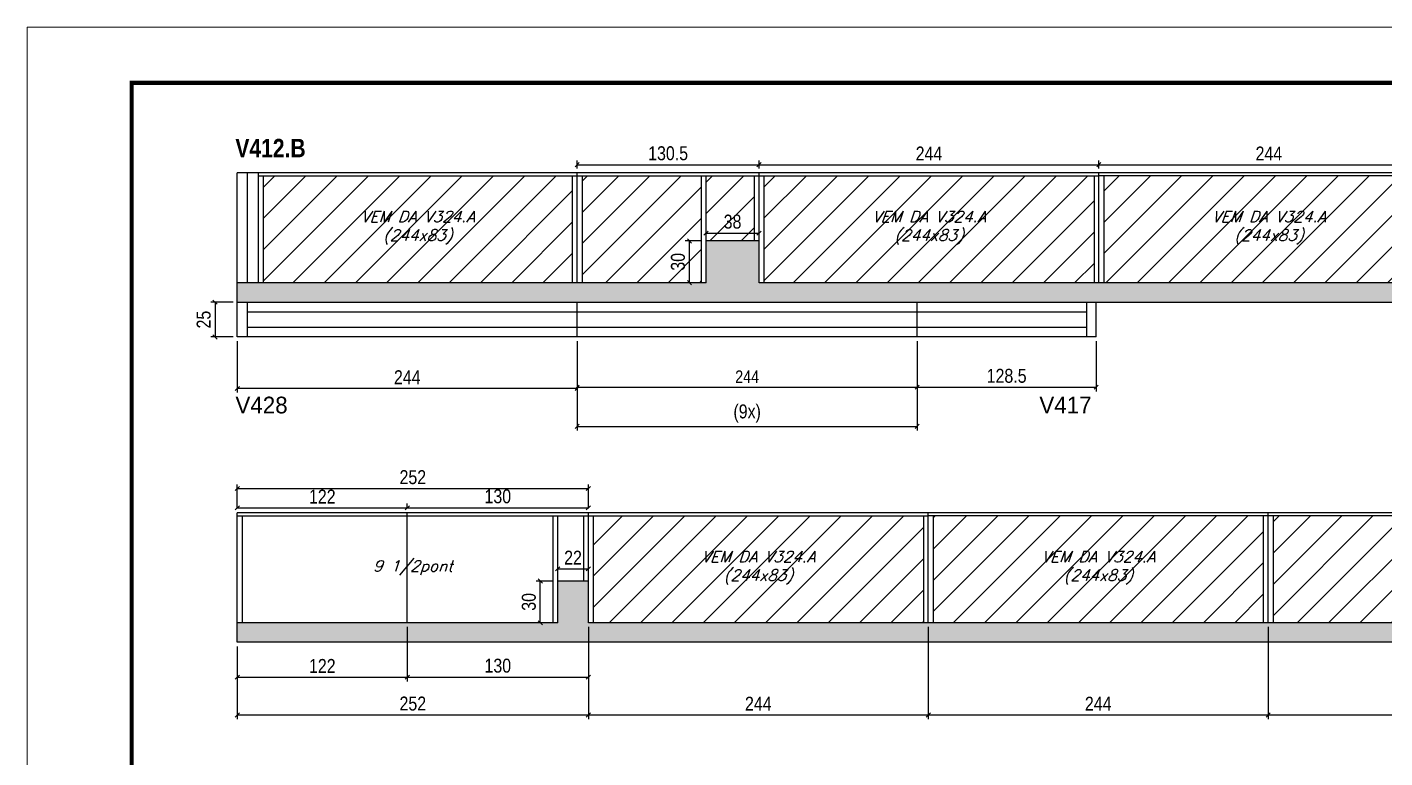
# Model space of a CAD drawing. Extents: x 13154 to 22413, y 1253 to 30260.
# Drawn here: x 14753 to 15727, y 24750 to 25275 of the extents above; entities that cross this region are included whole.
import ezdxf

# ---------------------------------------------------------------- set-up
doc = ezdxf.new("R2010")
doc.units = 0
doc.linetypes.add('DASHED', pattern=[0.75, 0.5, -0.25])
for name, color, linetype in [('5', 5, 'Continuous'), ('COTA', 241, 'Continuous'), ('NOMENCLATURA', 7, 'Continuous'), ('Painéis', 200, 'Continuous'), ('SARR_2.2x7', 40, 'Continuous'), ('SARR_3.5x7', 81, 'Continuous'), ('texto', 7, 'Continuous')]:
    doc.layers.add(name, color=color, linetype=linetype)
for name, color, linetype, lineweight in [('Folhas', 255, 'Continuous', 9), ('Hachura', 251, 'Continuous', 9), ('SARRAFO DE PRESSAO', 251, 'DASHED', 9)]:
    doc.layers.add(name, color=color, linetype=linetype, lineweight=lineweight)
doc.styles.add('COTA TECNICA', font='techl___.ttf', dxfattribs={"height": 10})
doc.styles.add('COTA TECNICA-50', font='techl___.ttf', dxfattribs={"height": 9})
doc.styles.add('Romans', font='romans.shx')
doc.styles.add('ROMAS860', font='ROMAS860.SHX')
doc.styles.add('TECNICA', font='techb___.ttf', dxfattribs={"height": 10})
doc.dimstyles.new('COTA PAINEL-50', dxfattribs={"dimtxt": 9, "dimasz": 3, "dimexe": 3, "dimexo": 3, "dimgap": 3, "dimtad": 1, "dimdec": 1, "dimzin": 12, "dimdsep": 46, "dimtxsty": 'COTA TECNICA-50', "dimblk1": 'OBLIQUE', "dimblk2": 'OBLIQUE', "dimsah": 1, "dimcen": 0.9, "dimclrd": 4, "dimclre": 4, "dimclrt": 240, "dimadec": 1, "dimazin": 3, "dimtfac": 1, "dimtdec": 1, "dimtmove": 0, "dimatfit": 3, "dimfxl": 1, "dimtolj": 1, "dimtzin": 12, "dimarcsym": 0})
doc.dimstyles.new('PAINEL', dxfattribs={"dimtxt": 10, "dimasz": 3, "dimexe": 3, "dimexo": 3, "dimgap": 3, "dimtad": 1, "dimdec": 1, "dimzin": 12, "dimdsep": 46, "dimtxsty": 'COTA TECNICA', "dimblk1": 'OBLIQUE', "dimblk2": 'OBLIQUE', "dimsah": 1, "dimcen": 0.9, "dimclrd": 4, "dimclre": 4, "dimclrt": 240, "dimadec": 1, "dimazin": 3, "dimtfac": 1, "dimtdec": 1, "dimtmove": 0, "dimatfit": 3, "dimfxl": 1, "dimtolj": 1, "dimtzin": 12, "dimarcsym": 0})

# ---------------------------------------------------------------- blocks, each defined once
blk = doc.blocks.new('9999999999')
at = {"layer": 'Folhas'}
blk.add_lwpolyline([(98138.98, 34190.21), (99623.98, 34190.21), (99623.98, 35240.21), (98138.98, 35240.21)], close=True, dxfattribs=at)
at = {"layer": 'Folhas', "color": 30, "const_width": 3}
blk.add_lwpolyline([(98213.98, 34230.21), (99583.98, 34230.21), (99583.98, 35200.21), (98213.98, 35200.21)], close=True, dxfattribs=at)
blk = doc.blocks.new('_Oblique')
at = {"color": 0, "linetype": 'ByBlock', "lineweight": -2}
blk.add_line((-0.5, -0.5), (0.5, 0.5), dxfattribs=at)
blk = doc.blocks.new('*D1491')
at = {"layer": 'COTA', "color": 4, "linetype": 'ByBlock', "lineweight": -2, "transparency": 16777216}
for p, q in [((15147.73, 25049.25), (15147.73, 25013.17)), ((15391.73, 25049.25), (15391.73, 25013.17)), ((15147.73, 25016.17), (15391.73, 25016.17))]:
    blk.add_line(p, q, dxfattribs=at)
at = {"layer": 'Defpoints', "color": 0, "linetype": 'ByBlock', "transparency": 16777216}
for p in [(15147.73, 25052.25), (15391.73, 25052.25), (15391.73, 25016.17)]:
    blk.add_point(p, dxfattribs=at)
at = {"layer": 'COTA', "color": 4, "linetype": 'ByBlock', "lineweight": -2, "transparency": 16777216, "xscale": 3, "yscale": 3, "zscale": 3, "rotation": 180}
blk.add_blockref('_Oblique', (15147.73, 25016.17), dxfattribs=at)
at = {"layer": 'COTA', "color": 4, "linetype": 'ByBlock', "lineweight": -2, "transparency": 16777216, "xscale": 3, "yscale": 3, "zscale": 3}
blk.add_blockref('_Oblique', (15391.73, 25016.17), dxfattribs=at)
at = {"layer": 'COTA', "color": 240, "linetype": 'ByBlock', "transparency": 16777216, "insert": (15269.73, 25023.73), "char_height": 9, "attachment_point": 5, "style": 'COTA TECNICA-50'}
blk.add_mtext('\\A1;244', dxfattribs=at)
blk = doc.blocks.new('*D1492')
at = {"layer": 'COTA', "color": 4, "linetype": 'ByBlock', "lineweight": -2, "transparency": 16777216}
for p, q in [((14903.73, 25049.25), (14903.73, 25012.27)), ((15147.73, 25049.25), (15147.73, 25012.27)), ((15147.73, 25015.27), (14903.73, 25015.27))]:
    blk.add_line(p, q, dxfattribs=at)
at = {"layer": 'Defpoints', "color": 0, "linetype": 'ByBlock', "transparency": 16777216}
for p in [(14903.73, 25052.25), (15147.73, 25052.25), (14903.73, 25015.27)]:
    blk.add_point(p, dxfattribs=at)
at = {"layer": 'COTA', "color": 4, "linetype": 'ByBlock', "lineweight": -2, "transparency": 16777216, "xscale": 3, "yscale": 3, "zscale": 3, "rotation": 180}
blk.add_blockref('_Oblique', (14903.73, 25015.27), dxfattribs=at)
at = {"layer": 'COTA', "color": 4, "linetype": 'ByBlock', "lineweight": -2, "transparency": 16777216, "xscale": 3, "yscale": 3, "zscale": 3}
blk.add_blockref('_Oblique', (15147.73, 25015.27), dxfattribs=at)
at = {"layer": 'COTA', "color": 240, "linetype": 'ByBlock', "transparency": 16777216, "insert": (15025.73, 25023.34), "char_height": 10, "attachment_point": 5, "style": 'COTA TECNICA'}
blk.add_mtext('\\A1;244', dxfattribs=at)
blk = doc.blocks.new('*D1493')
at = {"layer": 'COTA', "color": 4, "linetype": 'ByBlock', "lineweight": -2, "transparency": 16777216}
for p, q in [((15391.73, 25049.25), (15391.73, 25013.17)), ((15520.23, 25049.25), (15520.23, 25013.17)), ((15391.73, 25016.17), (15520.23, 25016.17))]:
    blk.add_line(p, q, dxfattribs=at)
at = {"layer": 'Defpoints', "color": 0, "linetype": 'ByBlock', "transparency": 16777216}
for p in [(15391.73, 25052.25), (15520.23, 25052.25), (15520.23, 25016.17)]:
    blk.add_point(p, dxfattribs=at)
at = {"layer": 'COTA', "color": 4, "linetype": 'ByBlock', "lineweight": -2, "transparency": 16777216, "xscale": 3, "yscale": 3, "zscale": 3, "rotation": 180}
blk.add_blockref('_Oblique', (15391.73, 25016.17), dxfattribs=at)
at = {"layer": 'COTA', "color": 4, "linetype": 'ByBlock', "lineweight": -2, "transparency": 16777216, "xscale": 3, "yscale": 3, "zscale": 3}
blk.add_blockref('_Oblique', (15520.23, 25016.17), dxfattribs=at)
at = {"layer": 'COTA', "color": 240, "linetype": 'ByBlock', "transparency": 16777216, "insert": (15455.98, 25024.3), "char_height": 10, "attachment_point": 5, "style": 'COTA TECNICA'}
blk.add_mtext('\\A1;128.5', dxfattribs=at)
blk = doc.blocks.new('*D1494')
at = {"layer": 'COTA', "color": 4, "lineweight": -2, "transparency": 16777216}
for p, q in [((15147.73, 25049.25), (15147.73, 24985.06)), ((15391.73, 25049.25), (15391.73, 24985.06)), ((15147.73, 24988.06), (15391.73, 24988.06))]:
    blk.add_line(p, q, dxfattribs=at)
at = {"layer": 'Defpoints', "color": 0, "transparency": 16777216}
for p in [(15147.73, 25052.25), (15391.73, 25052.25), (15391.73, 24988.06)]:
    blk.add_point(p, dxfattribs=at)
at = {"layer": 'COTA', "color": 4, "lineweight": -2, "transparency": 16777216, "xscale": 3, "yscale": 3, "zscale": 3, "rotation": 180}
blk.add_blockref('_Oblique', (15147.73, 24988.06), dxfattribs=at)
at = {"layer": 'COTA', "color": 4, "lineweight": -2, "transparency": 16777216, "xscale": 3, "yscale": 3, "zscale": 3}
blk.add_blockref('_Oblique', (15391.73, 24988.06), dxfattribs=at)
at = {"layer": 'COTA', "color": 240, "transparency": 16777216, "insert": (15269.73, 24997.28), "char_height": 10, "attachment_point": 5, "style": 'COTA TECNICA'}
blk.add_mtext('\\A1;(9x)', dxfattribs=at)
blk = doc.blocks.new('*D1499')
at = {"layer": 'COTA', "color": 4, "lineweight": -2, "transparency": 16777216}
for p, q in [((15237.23, 25121.25), (15225.29, 25121.25)), ((15228.29, 25091.25), (15228.29, 25121.25)), ((15237.23, 25091.25), (15225.29, 25091.25))]:
    blk.add_line(p, q, dxfattribs=at)
at = {"layer": 'Defpoints', "color": 0, "transparency": 16777216}
for p in [(15228.29, 25121.25), (15240.23, 25121.25), (15240.23, 25091.25)]:
    blk.add_point(p, dxfattribs=at)
at = {"layer": 'COTA', "color": 4, "lineweight": -2, "transparency": 16777216, "xscale": 3, "yscale": 3, "zscale": 3}
for p, rotation in [((15228.29, 25121.25), 90), ((15228.29, 25091.25), 270)]:
    blk.add_blockref('_Oblique', p, dxfattribs=dict(at, rotation=rotation))
at = {"layer": 'COTA', "color": 240, "transparency": 16777216, "insert": (15220.07, 25106.25), "char_height": 10, "attachment_point": 5, "rotation": 90, "style": 'COTA TECNICA'}
blk.add_mtext('\\A1;30', dxfattribs=at)
blk = doc.blocks.new('*D1500')
at = {"layer": 'COTA', "color": 4, "lineweight": -2, "transparency": 16777216}
for p, q in [((15240.23, 25124.25), (15240.23, 25129.84)), ((15240.23, 25126.84), (15278.23, 25126.84)), ((15278.23, 25124.25), (15278.23, 25129.84))]:
    blk.add_line(p, q, dxfattribs=at)
at = {"layer": 'Defpoints', "color": 0, "transparency": 16777216}
for p in [(15278.23, 25126.84), (15240.23, 25121.25), (15278.23, 25121.25)]:
    blk.add_point(p, dxfattribs=at)
at = {"layer": 'COTA', "color": 4, "lineweight": -2, "transparency": 16777216, "xscale": 3, "yscale": 3, "zscale": 3, "rotation": 180}
blk.add_blockref('_Oblique', (15240.23, 25126.84), dxfattribs=at)
at = {"layer": 'COTA', "color": 4, "lineweight": -2, "transparency": 16777216, "xscale": 3, "yscale": 3, "zscale": 3}
blk.add_blockref('_Oblique', (15278.23, 25126.84), dxfattribs=at)
at = {"layer": 'COTA', "color": 240, "transparency": 16777216, "insert": (15259.23, 25135.08), "char_height": 10, "attachment_point": 5, "style": 'COTA TECNICA'}
blk.add_mtext('\\A1;38', dxfattribs=at)
blk = doc.blocks.new('*D1501')
at = {"layer": 'COTA', "color": 4, "lineweight": -2, "transparency": 16777216}
for p, q in [((15130.73, 24876.94), (15118.25, 24876.94)), ((15121.25, 24846.94), (15121.25, 24876.94)), ((15130.73, 24846.94), (15118.25, 24846.94))]:
    blk.add_line(p, q, dxfattribs=at)
at = {"layer": 'Defpoints', "color": 0, "transparency": 16777216}
for p in [(15121.25, 24876.94), (15133.73, 24876.94), (15133.73, 24846.94)]:
    blk.add_point(p, dxfattribs=at)
at = {"layer": 'COTA', "color": 4, "lineweight": -2, "transparency": 16777216, "xscale": 3, "yscale": 3, "zscale": 3}
for p, rotation in [((15121.25, 24876.94), 90), ((15121.25, 24846.94), 270)]:
    blk.add_blockref('_Oblique', p, dxfattribs=dict(at, rotation=rotation))
at = {"layer": 'COTA', "color": 240, "transparency": 16777216, "insert": (15113.03, 24861.94), "char_height": 10, "attachment_point": 5, "rotation": 90, "style": 'COTA TECNICA'}
blk.add_mtext('\\A1;30', dxfattribs=at)
blk = doc.blocks.new('*D1502')
at = {"layer": 'COTA', "color": 4, "lineweight": -2, "transparency": 16777216}
for p, q in [((15133.73, 24879.94), (15133.73, 24888.72)), ((15133.73, 24885.72), (15155.73, 24885.72)), ((15155.73, 24879.94), (15155.73, 24888.72))]:
    blk.add_line(p, q, dxfattribs=at)
at = {"layer": 'Defpoints', "color": 0, "transparency": 16777216}
for p in [(15155.73, 24885.72), (15133.73, 24876.94), (15155.73, 24876.94)]:
    blk.add_point(p, dxfattribs=at)
at = {"layer": 'COTA', "color": 4, "lineweight": -2, "transparency": 16777216, "xscale": 3, "yscale": 3, "zscale": 3, "rotation": 180}
blk.add_blockref('_Oblique', (15133.73, 24885.72), dxfattribs=at)
at = {"layer": 'COTA', "color": 4, "lineweight": -2, "transparency": 16777216, "xscale": 3, "yscale": 3, "zscale": 3}
blk.add_blockref('_Oblique', (15155.73, 24885.72), dxfattribs=at)
at = {"layer": 'COTA', "color": 240, "transparency": 16777216, "insert": (15144.73, 24893.72), "char_height": 10, "attachment_point": 5, "style": 'COTA TECNICA'}
blk.add_mtext('\\A1;22', dxfattribs=at)
blk = doc.blocks.new('*D1510')
at = {"layer": 'COTA', "color": 4, "lineweight": -2, "transparency": 16777216}
for p, q in [((15155.73, 24843.94), (15155.73, 24777.73)), ((14903.73, 24829.94), (14903.73, 24777.73)), ((14903.73, 24780.73), (15155.73, 24780.73))]:
    blk.add_line(p, q, dxfattribs=at)
at = {"layer": 'Defpoints', "color": 0, "transparency": 16777216}
for p in [(15155.73, 24846.94), (14903.73, 24832.94), (15155.73, 24780.73)]:
    blk.add_point(p, dxfattribs=at)
at = {"layer": 'COTA', "color": 4, "lineweight": -2, "transparency": 16777216, "xscale": 3, "yscale": 3, "zscale": 3, "rotation": 180}
blk.add_blockref('_Oblique', (14903.73, 24780.73), dxfattribs=at)
at = {"layer": 'COTA', "color": 4, "lineweight": -2, "transparency": 16777216, "xscale": 3, "yscale": 3, "zscale": 3}
blk.add_blockref('_Oblique', (15155.73, 24780.73), dxfattribs=at)
at = {"layer": 'COTA', "color": 240, "transparency": 16777216, "insert": (15029.73, 24788.84), "char_height": 10, "attachment_point": 5, "style": 'COTA TECNICA'}
blk.add_mtext('\\A1;252', dxfattribs=at)
blk = doc.blocks.new('*D1511')
at = {"layer": 'COTA', "color": 4, "lineweight": -2, "transparency": 16777216}
for p, q in [((15155.73, 24843.94), (15155.73, 24777.73)), ((15399.73, 24843.94), (15399.73, 24777.73)), ((15155.73, 24780.73), (15399.73, 24780.73))]:
    blk.add_line(p, q, dxfattribs=at)
at = {"layer": 'Defpoints', "color": 0, "transparency": 16777216}
for p in [(15155.73, 24846.94), (15399.73, 24846.94), (15399.73, 24780.73)]:
    blk.add_point(p, dxfattribs=at)
at = {"layer": 'COTA', "color": 4, "lineweight": -2, "transparency": 16777216, "xscale": 3, "yscale": 3, "zscale": 3, "rotation": 180}
blk.add_blockref('_Oblique', (15155.73, 24780.73), dxfattribs=at)
at = {"layer": 'COTA', "color": 4, "lineweight": -2, "transparency": 16777216, "xscale": 3, "yscale": 3, "zscale": 3}
blk.add_blockref('_Oblique', (15399.73, 24780.73), dxfattribs=at)
at = {"layer": 'COTA', "color": 240, "transparency": 16777216, "insert": (15277.73, 24788.8), "char_height": 10, "attachment_point": 5, "style": 'COTA TECNICA'}
blk.add_mtext('\\A1;244', dxfattribs=at)
blk = doc.blocks.new('*D1512')
at = {"layer": 'COTA', "color": 4, "lineweight": -2, "transparency": 16777216}
for p, q in [((15399.73, 24843.94), (15399.73, 24777.73)), ((15643.73, 24843.94), (15643.73, 24777.73)), ((15399.73, 24780.73), (15643.73, 24780.73))]:
    blk.add_line(p, q, dxfattribs=at)
at = {"layer": 'Defpoints', "color": 0, "transparency": 16777216}
for p in [(15399.73, 24846.94), (15643.73, 24846.94), (15643.73, 24780.73)]:
    blk.add_point(p, dxfattribs=at)
at = {"layer": 'COTA', "color": 4, "lineweight": -2, "transparency": 16777216, "xscale": 3, "yscale": 3, "zscale": 3, "rotation": 180}
blk.add_blockref('_Oblique', (15399.73, 24780.73), dxfattribs=at)
at = {"layer": 'COTA', "color": 4, "lineweight": -2, "transparency": 16777216, "xscale": 3, "yscale": 3, "zscale": 3}
blk.add_blockref('_Oblique', (15643.73, 24780.73), dxfattribs=at)
at = {"layer": 'COTA', "color": 240, "transparency": 16777216, "insert": (15521.73, 24788.8), "char_height": 10, "attachment_point": 5, "style": 'COTA TECNICA'}
blk.add_mtext('\\A1;244', dxfattribs=at)
blk = doc.blocks.new('*D1513')
at = {"layer": 'COTA', "color": 4, "lineweight": -2, "transparency": 16777216}
for p, q in [((15643.73, 24843.94), (15643.73, 24777.73)), ((15887.73, 24829.94), (15887.73, 24777.73)), ((15643.73, 24780.73), (15887.73, 24780.73))]:
    blk.add_line(p, q, dxfattribs=at)
at = {"layer": 'Defpoints', "color": 0, "transparency": 16777216}
for p in [(15643.73, 24846.94), (15887.73, 24832.94), (15887.73, 24780.73)]:
    blk.add_point(p, dxfattribs=at)
at = {"layer": 'COTA', "color": 4, "lineweight": -2, "transparency": 16777216, "xscale": 3, "yscale": 3, "zscale": 3, "rotation": 180}
blk.add_blockref('_Oblique', (15643.73, 24780.73), dxfattribs=at)
at = {"layer": 'COTA', "color": 4, "lineweight": -2, "transparency": 16777216, "xscale": 3, "yscale": 3, "zscale": 3}
blk.add_blockref('_Oblique', (15887.73, 24780.73), dxfattribs=at)
at = {"layer": 'COTA', "color": 240, "transparency": 16777216, "insert": (15765.73, 24788.8), "char_height": 10, "attachment_point": 5, "style": 'COTA TECNICA'}
blk.add_mtext('\\A1;244', dxfattribs=at)
blk = doc.blocks.new('*D1514')
at = {"layer": 'COTA', "color": 4, "lineweight": -2, "transparency": 16777216}
for p, q in [((15025.73, 24843.94), (15025.73, 24804.84)), ((14903.73, 24829.94), (14903.73, 24804.84)), ((14903.73, 24807.84), (15025.73, 24807.84))]:
    blk.add_line(p, q, dxfattribs=at)
at = {"layer": 'Defpoints', "color": 0, "transparency": 16777216}
for p in [(15025.73, 24846.94), (14903.73, 24832.94), (15025.73, 24807.84)]:
    blk.add_point(p, dxfattribs=at)
at = {"layer": 'COTA', "color": 4, "lineweight": -2, "transparency": 16777216, "xscale": 3, "yscale": 3, "zscale": 3, "rotation": 180}
blk.add_blockref('_Oblique', (14903.73, 24807.84), dxfattribs=at)
at = {"layer": 'COTA', "color": 4, "lineweight": -2, "transparency": 16777216, "xscale": 3, "yscale": 3, "zscale": 3}
blk.add_blockref('_Oblique', (15025.73, 24807.84), dxfattribs=at)
at = {"layer": 'COTA', "color": 240, "transparency": 16777216, "insert": (14964.73, 24815.9), "char_height": 10, "attachment_point": 5, "style": 'COTA TECNICA'}
blk.add_mtext('\\A1;122', dxfattribs=at)
blk = doc.blocks.new('*D1515')
at = {"layer": 'COTA', "color": 4, "lineweight": -2, "transparency": 16777216}
for p, q in [((15025.73, 24843.94), (15025.73, 24804.84)), ((15155.73, 24843.94), (15155.73, 24804.84)), ((15025.73, 24807.84), (15155.73, 24807.84))]:
    blk.add_line(p, q, dxfattribs=at)
at = {"layer": 'Defpoints', "color": 0, "transparency": 16777216}
for p in [(15025.73, 24846.94), (15155.73, 24846.94), (15155.73, 24807.84)]:
    blk.add_point(p, dxfattribs=at)
at = {"layer": 'COTA', "color": 4, "lineweight": -2, "transparency": 16777216, "xscale": 3, "yscale": 3, "zscale": 3, "rotation": 180}
blk.add_blockref('_Oblique', (15025.73, 24807.84), dxfattribs=at)
at = {"layer": 'COTA', "color": 4, "lineweight": -2, "transparency": 16777216, "xscale": 3, "yscale": 3, "zscale": 3}
blk.add_blockref('_Oblique', (15155.73, 24807.84), dxfattribs=at)
at = {"layer": 'COTA', "color": 240, "transparency": 16777216, "insert": (15090.73, 24816.06), "char_height": 10, "attachment_point": 5, "style": 'COTA TECNICA'}
blk.add_mtext('\\A1;130', dxfattribs=at)
blk = doc.blocks.new('*D1523')
at = {"layer": 'COTA', "color": 4, "lineweight": -2, "transparency": 16777216}
for p, q in [((14900.73, 25077.25), (14884.73, 25077.25)), ((14887.73, 25077.25), (14887.73, 25052.25)), ((14900.73, 25052.25), (14884.73, 25052.25))]:
    blk.add_line(p, q, dxfattribs=at)
at = {"layer": 'Defpoints', "color": 0, "transparency": 16777216}
for p in [(14903.73, 25077.25), (14887.73, 25052.25), (14903.73, 25052.25)]:
    blk.add_point(p, dxfattribs=at)
at = {"layer": 'COTA', "color": 4, "lineweight": -2, "transparency": 16777216, "xscale": 3, "yscale": 3, "zscale": 3}
for p, rotation in [((14887.73, 25077.25), 90), ((14887.73, 25052.25), 270)]:
    blk.add_blockref('_Oblique', p, dxfattribs=dict(at, rotation=rotation))
at = {"layer": 'COTA', "color": 240, "transparency": 16777216, "insert": (14879.62, 25064.75), "char_height": 10, "attachment_point": 5, "rotation": 90, "style": 'COTA TECNICA'}
blk.add_mtext('\\A1;25', dxfattribs=at)
blk = doc.blocks.new('*D1975')
at = {"layer": 'COTA', "color": 4, "lineweight": -2, "transparency": 16777216}
for p, q in [((15147.73, 25173.25), (15147.73, 25179)), ((15147.73, 25176), (15278.23, 25176)), ((15278.23, 25173.25), (15278.23, 25179))]:
    blk.add_line(p, q, dxfattribs=at)
at = {"layer": 'Defpoints', "color": 0, "transparency": 16777216}
for p in [(15278.23, 25176), (15147.73, 25170.25), (15278.23, 25170.25)]:
    blk.add_point(p, dxfattribs=at)
at = {"layer": 'COTA', "color": 4, "lineweight": -2, "transparency": 16777216, "xscale": 3, "yscale": 3, "zscale": 3, "rotation": 180}
blk.add_blockref('_Oblique', (15147.73, 25176), dxfattribs=at)
at = {"layer": 'COTA', "color": 4, "lineweight": -2, "transparency": 16777216, "xscale": 3, "yscale": 3, "zscale": 3}
blk.add_blockref('_Oblique', (15278.23, 25176), dxfattribs=at)
at = {"layer": 'COTA', "color": 240, "transparency": 16777216, "insert": (15212.98, 25184.21), "char_height": 10, "attachment_point": 5, "style": 'COTA TECNICA'}
blk.add_mtext('\\A1;130.5', dxfattribs=at)
blk = doc.blocks.new('*D1976')
at = {"layer": 'COTA', "color": 4, "lineweight": -2, "transparency": 16777216}
for p, q in [((15278.23, 25173.25), (15278.23, 25179)), ((15278.23, 25176), (15522.23, 25176)), ((15522.23, 25173.25), (15522.23, 25179))]:
    blk.add_line(p, q, dxfattribs=at)
at = {"layer": 'Defpoints', "color": 0, "transparency": 16777216}
for p in [(15522.23, 25176), (15278.23, 25170.25), (15522.23, 25170.25)]:
    blk.add_point(p, dxfattribs=at)
at = {"layer": 'COTA', "color": 4, "lineweight": -2, "transparency": 16777216, "xscale": 3, "yscale": 3, "zscale": 3, "rotation": 180}
blk.add_blockref('_Oblique', (15278.23, 25176), dxfattribs=at)
at = {"layer": 'COTA', "color": 4, "lineweight": -2, "transparency": 16777216, "xscale": 3, "yscale": 3, "zscale": 3}
blk.add_blockref('_Oblique', (15522.23, 25176), dxfattribs=at)
at = {"layer": 'COTA', "color": 240, "transparency": 16777216, "insert": (15400.23, 25184.07), "char_height": 10, "attachment_point": 5, "style": 'COTA TECNICA'}
blk.add_mtext('\\A1;244', dxfattribs=at)
blk = doc.blocks.new('*D1977')
at = {"layer": 'COTA', "color": 4, "lineweight": -2, "transparency": 16777216}
for p, q in [((15522.23, 25173.25), (15522.23, 25179)), ((15522.23, 25176), (15766.23, 25176)), ((15766.23, 25173.25), (15766.23, 25179))]:
    blk.add_line(p, q, dxfattribs=at)
at = {"layer": 'Defpoints', "color": 0, "transparency": 16777216}
for p in [(15766.23, 25176), (15522.23, 25170.25), (15766.23, 25170.25)]:
    blk.add_point(p, dxfattribs=at)
at = {"layer": 'COTA', "color": 4, "lineweight": -2, "transparency": 16777216, "xscale": 3, "yscale": 3, "zscale": 3, "rotation": 180}
blk.add_blockref('_Oblique', (15522.23, 25176), dxfattribs=at)
at = {"layer": 'COTA', "color": 4, "lineweight": -2, "transparency": 16777216, "xscale": 3, "yscale": 3, "zscale": 3}
blk.add_blockref('_Oblique', (15766.23, 25176), dxfattribs=at)
at = {"layer": 'COTA', "color": 240, "transparency": 16777216, "insert": (15644.23, 25184.07), "char_height": 10, "attachment_point": 5, "style": 'COTA TECNICA'}
blk.add_mtext('\\A1;244', dxfattribs=at)
blk = doc.blocks.new('*D1978')
at = {"layer": 'COTA', "color": 4, "lineweight": -2, "transparency": 16777216}
for p, q in [((14903.73, 24928.94), (14903.73, 24946.38)), ((14903.73, 24943.38), (15155.73, 24943.38)), ((15155.73, 24928.94), (15155.73, 24946.38))]:
    blk.add_line(p, q, dxfattribs=at)
at = {"layer": 'Defpoints', "color": 0, "transparency": 16777216}
for p in [(15155.73, 24943.38), (14903.73, 24925.94), (15155.73, 24925.94)]:
    blk.add_point(p, dxfattribs=at)
at = {"layer": 'COTA', "color": 4, "lineweight": -2, "transparency": 16777216, "xscale": 3, "yscale": 3, "zscale": 3, "rotation": 180}
blk.add_blockref('_Oblique', (14903.73, 24943.38), dxfattribs=at)
at = {"layer": 'COTA', "color": 4, "lineweight": -2, "transparency": 16777216, "xscale": 3, "yscale": 3, "zscale": 3}
blk.add_blockref('_Oblique', (15155.73, 24943.38), dxfattribs=at)
at = {"layer": 'COTA', "color": 240, "transparency": 16777216, "insert": (15029.73, 24951.49), "char_height": 10, "attachment_point": 5, "style": 'COTA TECNICA'}
blk.add_mtext('\\A1;252', dxfattribs=at)
blk = doc.blocks.new('*D1979')
at = {"layer": 'COTA', "color": 4, "lineweight": -2, "transparency": 16777216}
for p, q in [((14903.73, 24928.94), (14903.73, 24932.53)), ((15025.73, 24928.94), (15025.73, 24932.53)), ((14903.73, 24929.53), (15025.73, 24929.53))]:
    blk.add_line(p, q, dxfattribs=at)
at = {"layer": 'Defpoints', "color": 0, "transparency": 16777216}
for p in [(14903.73, 24925.94), (15025.73, 24929.53), (15025.73, 24925.94)]:
    blk.add_point(p, dxfattribs=at)
at = {"layer": 'COTA', "color": 4, "lineweight": -2, "transparency": 16777216, "xscale": 3, "yscale": 3, "zscale": 3, "rotation": 180}
blk.add_blockref('_Oblique', (14903.73, 24929.53), dxfattribs=at)
at = {"layer": 'COTA', "color": 4, "lineweight": -2, "transparency": 16777216, "xscale": 3, "yscale": 3, "zscale": 3}
blk.add_blockref('_Oblique', (15025.73, 24929.53), dxfattribs=at)
at = {"layer": 'COTA', "color": 240, "transparency": 16777216, "insert": (14964.73, 24937.59), "char_height": 10, "attachment_point": 5, "style": 'COTA TECNICA'}
blk.add_mtext('\\A1;122', dxfattribs=at)
blk = doc.blocks.new('*D1980')
at = {"layer": 'COTA', "color": 4, "lineweight": -2, "transparency": 16777216}
for p, q in [((15025.73, 24928.94), (15025.73, 24932.53)), ((15155.73, 24928.94), (15155.73, 24932.53)), ((15025.73, 24929.53), (15155.73, 24929.53))]:
    blk.add_line(p, q, dxfattribs=at)
at = {"layer": 'Defpoints', "color": 0, "transparency": 16777216}
for p in [(15025.73, 24925.94), (15155.73, 24929.53), (15155.73, 24925.94)]:
    blk.add_point(p, dxfattribs=at)
at = {"layer": 'COTA', "color": 4, "lineweight": -2, "transparency": 16777216, "xscale": 3, "yscale": 3, "zscale": 3, "rotation": 180}
blk.add_blockref('_Oblique', (15025.73, 24929.53), dxfattribs=at)
at = {"layer": 'COTA', "color": 4, "lineweight": -2, "transparency": 16777216, "xscale": 3, "yscale": 3, "zscale": 3}
blk.add_blockref('_Oblique', (15155.73, 24929.53), dxfattribs=at)
at = {"layer": 'COTA', "color": 240, "transparency": 16777216, "insert": (15090.73, 24937.75), "char_height": 10, "attachment_point": 5, "style": 'COTA TECNICA'}
blk.add_mtext('\\A1;130', dxfattribs=at)

msp = doc.modelspace()

# ---------------------------------------------------------------- hatches: boundary and pattern name
at = {"layer": 'COTA'}
h = msp.add_hatch(dxfattribs=at)
h.set_pattern_fill('AR-CONC', color=256, scale=0.03)
h.set_pattern_definition([(50, (1396.5137, 398.062), (5.4655401, -0.4781726), [0.5715, -6.2865]), (355, (1396.5137, 398.062), (-1.0573026, 5.7317054), [0.4572, -5.0292175]), (100.451445, (1396.969, 398.022), (4.4082374, 5.2535326), [0.4857003, -5.3427073]), (46.1842, (1396.5137, 399.586), (8.1323712, -1.2612698), [0.85725, -9.42975]), (96.635558, (1397.191, 399.481), (7.122124, 7.4227837), [0.7285507, -8.0140682]), (351.18415, (1396.514, 399.586), (7.122124, 7.4227837), [0.685799, -7.543792]), (21, (1397.2757, 399.205), (4.54843174, -3.06795595), [0.5715, -6.2865]), (326, (1397.2757, 399.205), (1.8540609, 5.525639), [0.4572, -5.0292]), (71.451445, (1397.6547, 398.9494), (6.4024926, 2.4576831), [0.4857003, -5.3426981]), (37.5, (1396.5137, 398.062), (0.0926581, 2.53665117), [0, -4.96824, 0, -5.1054, 0, -5.04825]), (7.5, (1396.5137, 398.062), (2.00458988, 3.00541724), [0, -2.91084, 0, -4.85394, 0, -1.92405]), (327.5, (1394.8144, 398.062), (4.06771786, -0.17186232), [0, -1.905, 0, -5.9436, 0, -7.8867]), (317.5, (1394.0524, 398.062), (4.44387544, 0.76279473), [0, -2.4765, 0, -3.94716, 0, -5.6007])])
h.paths.add_polyline_path([(15240.23, 25091.25), (14903.73, 25091.25), (14903.73, 25077.25), (15520.23, 25077.25), (15766.23, 25077.25), (15766.23, 25091.25), (15278.23, 25091.25), (15278.23, 25121.25), (15240.23, 25121.25)])
h = msp.add_hatch(dxfattribs=at)
h.set_pattern_fill('AR-CONC', color=256, scale=0.03)
h.set_pattern_definition([(50, (-126.414, -160.517), (5.4655401, -0.4781726), [0.5715, -6.2865]), (355, (-126.414, -160.517), (-1.0573026, 5.7317054), [0.4572, -5.0292175]), (100.451445, (-125.9586, -160.557), (4.4082374, 5.2535326), [0.4857003, -5.3427073]), (46.1842, (-126.414, -158.993), (8.1323712, -1.2612698), [0.85725, -9.42975]), (96.635558, (-125.736, -159.098), (7.122124, 7.4227837), [0.7285507, -8.0140682]), (351.18415, (-126.414, -158.993), (7.122124, 7.4227837), [0.685799, -7.543792]), (21, (-125.652, -159.374), (4.54843174, -3.06795595), [0.5715, -6.2865]), (326, (-125.652, -159.374), (1.8540609, 5.525639), [0.4572, -5.0292]), (71.451445, (-125.273, -159.63), (6.4024926, 2.4576831), [0.4857003, -5.3426981]), (37.5, (-126.414, -160.517), (0.0926581, 2.53665117), [0, -4.96824, 0, -5.1054, 0, -5.04825]), (7.5, (-126.414, -160.517), (2.00458988, 3.00541724), [0, -2.91084, 0, -4.85394, 0, -1.92405]), (327.5, (-128.1133, -160.517), (4.06771786, -0.17186232), [0, -1.905, 0, -5.9436, 0, -7.8867]), (317.5, (-128.8753, -160.517), (4.44387544, 0.76279473), [0, -2.4765, 0, -3.94716, 0, -5.6007])])
h.paths.add_polyline_path([(15865.73, 24846.94), (15155.73, 24846.94), (15155.73, 24876.94), (15133.73, 24876.94), (15133.73, 24846.94), (14903.73, 24846.94), (14903.73, 24832.94), (15887.73, 24832.94), (15887.73, 24906.94), (15865.73, 24906.94)])
at = {"layer": 'Hachura', "linetype": 'ByBlock'}
h = msp.add_hatch(dxfattribs=at)
h.set_pattern_fill('ANSI31', color=256, scale=5)
h.paths.add_polyline_path([(15144.23, 25168.05), (14922.23, 25168.05), (14922.23, 25091.25), (15144.23, 25091.25)])
h.paths.add_polyline_path([(15518.73, 25091.25), (15518.73, 25168.05), (15281.73, 25168.05), (15281.73, 25091.25)])
h.paths.add_polyline_path([(15762.73, 25091.25), (15762.73, 25168.05), (15525.73, 25168.05), (15525.73, 25091.25)])
h.paths.add_polyline_path([(15396.23, 24923.74), (15159.23, 24923.74), (15159.23, 24846.94), (15396.23, 24846.94)])
h.paths.add_polyline_path([(15640.23, 24846.94), (15640.23, 24923.74), (15403.23, 24923.74), (15403.23, 24846.94)])
h.paths.add_polyline_path([(15862.23, 24846.94), (15862.23, 24923.74), (15647.23, 24923.74), (15647.23, 24846.94)])
h.paths.add_polyline_path([(15701.73, 24710.97), (15648.23, 24710.97), (15648.23, 24620.17), (15701.73, 24620.17)])
h.paths.add_polyline_path([(15641.23, 24634.17), (15641.23, 24710.97), (15484.23, 24710.97), (15484.23, 24634.17)])
h.paths.add_polyline_path([(15388.23, 24634.17), (15388.23, 24710.97), (15151.23, 24710.97), (15151.23, 24634.17)])
h.paths.add_polyline_path([(15144.23, 24634.17), (15144.23, 24710.97), (14907.23, 24710.97), (14907.23, 24634.17)])
h = msp.add_hatch(dxfattribs=at)
h.set_pattern_fill('ANSI31', color=256, scale=5)
h.paths.add_polyline_path([(15151.23, 25168.05), (15151.23, 25091.25), (15236.73, 25091.25), (15236.73, 25168.05)])
h.paths.add_polyline_path([(15274.73, 25168.05), (15240.23, 25168.05), (15240.23, 25121.25), (15274.73, 25121.25)])
h.paths.add_polyline_path([(15477.23, 24710.97), (15395.23, 24710.97), (15395.23, 24634.17), (15477.23, 24634.17)])

# ---------------------------------------------------------------- linework, layer by layer
at = {"layer": 'COTA'}
for p, q in [((15240.23, 25121.25), (15240.23, 25168.05)), ((15520.23, 25077.25), (15766.23, 25077.25)), ((15133.73, 24876.94), (15133.73, 24923.74)), ((14903.73, 24832.94), (14903.73, 24846.94)), ((15887.73, 24832.94), (14903.73, 24832.94))]:
    msp.add_line(p, q, dxfattribs=at)
at = {"layer": 'COTA', "linetype": 'ByBlock'}
msp.add_line((14903.73, 25077.25), (14903.73, 25091.25), dxfattribs=at)
at = {"layer": 'Painéis', "linetype": 'Continuous'}
for p, q in [((15766.23, 25170.25), (14903.73, 25170.25)), ((14903.73, 25091.25), (14903.73, 25170.25)), ((15147.73, 25091.25), (15147.73, 25170.25)), ((15278.23, 25091.25), (15278.23, 25170.25)), ((15522.23, 25091.25), (15522.23, 25170.25)), ((15240.23, 25091.25), (15240.23, 25121.25)), ((15278.23, 25121.25), (15240.23, 25121.25)), ((15240.23, 25091.25), (14903.73, 25091.25)), ((15766.23, 25091.25), (15278.23, 25091.25)), ((14903.73, 25052.25), (14903.73, 25077.25)), ((14903.73, 25077.25), (15520.23, 25077.25)), ((15147.73, 25052.25), (15147.73, 25077.25)), ((15391.73, 25052.25), (15391.73, 25077.25)), ((15520.23, 25052.25), (15520.23, 25077.25)), ((15520.23, 25052.25), (14903.73, 25052.25)), ((15887.73, 24925.94), (14903.73, 24925.94)), ((14903.73, 24846.94), (14903.73, 24925.94)), ((15025.73, 24846.94), (15025.73, 24925.94)), ((15155.73, 24846.94), (15155.73, 24925.94)), ((15399.73, 24846.94), (15399.73, 24925.94)), ((15643.73, 24846.94), (15643.73, 24925.94)), ((15133.73, 24846.94), (15133.73, 24876.94)), ((15155.73, 24876.94), (15133.73, 24876.94)), ((15133.73, 24846.94), (14903.73, 24846.94)), ((15865.73, 24846.94), (15155.73, 24846.94))]:
    msp.add_line(p, q, dxfattribs=at)
at = {"layer": 'SARR_2.2x7', "linetype": 'Continuous'}
for p, q in [((14910.73, 25170.25), (14910.73, 25091.25)), ((14918.73, 25168.05), (15147.73, 25168.05)), ((15147.73, 25168.05), (15278.23, 25168.05)), ((15278.23, 25168.05), (15522.23, 25168.05)), ((15766.23, 25168.05), (15522.23, 25168.05)), ((14910.73, 25077.25), (14910.73, 25052.25)), ((15513.23, 25077.25), (15513.23, 25052.25)), ((14910.73, 25070.25), (15147.73, 25070.25)), ((15147.73, 25070.25), (15391.73, 25070.25)), ((15391.73, 25070.25), (15513.23, 25070.25)), ((14910.73, 25059.25), (15147.73, 25059.25)), ((15147.73, 25059.25), (15391.73, 25059.25)), ((15391.73, 25059.25), (15513.23, 25059.25)), ((14903.73, 24923.74), (15155.73, 24923.74)), ((15155.73, 24923.74), (15399.73, 24923.74)), ((15643.73, 24923.74), (15399.73, 24923.74)), ((15887.73, 24923.74), (15643.73, 24923.74))]:
    msp.add_line(p, q, dxfattribs=at)
at = {"layer": 'SARR_3.5x7'}
for p, q in [((14918.73, 25170.25), (14918.73, 25091.25)), ((14922.23, 25168.05), (14922.23, 25091.25)), ((15144.23, 25168.05), (15144.23, 25091.25)), ((15151.23, 25168.05), (15151.23, 25091.25)), ((15236.73, 25168.05), (15236.73, 25091.25)), ((15274.73, 25168.05), (15274.73, 25121.25)), ((15281.73, 25168.05), (15281.73, 25091.25)), ((15518.73, 25168.05), (15518.73, 25091.25)), ((15525.73, 25168.05), (15525.73, 25091.25)), ((14907.23, 24923.74), (14907.23, 24846.94)), ((15130.23, 24923.74), (15130.23, 24846.94)), ((15152.23, 24923.74), (15152.23, 24876.94)), ((15159.23, 24923.74), (15159.23, 24846.94)), ((15396.23, 24923.74), (15396.23, 24846.94)), ((15403.23, 24923.74), (15403.23, 24846.94)), ((15640.23, 24923.74), (15640.23, 24846.94)), ((15647.23, 24923.74), (15647.23, 24846.94))]:
    msp.add_line(p, q, dxfattribs=at)

# ---------------------------------------------------------------- block references
at = {"layer": 'SARRAFO DE PRESSAO', "color": 6, "linetype": 'ByBlock'}
msp.add_blockref('9999999999', (-83386.1, -9965.33), dxfattribs=at)

# ---------------------------------------------------------------- texts
at = {"layer": '5', "linetype": 'Continuous', "style": 'ROMAS860'}
for s, p in [('V428', (14902.4, 24997.37)), ('V417', (15479.48, 24997.37))]:
    msp.add_text(s, height=12, rotation=0.00004, dxfattribs=at).set_placement(p)
at = {"layer": 'NOMENCLATURA', "style": 'TECNICA'}
msp.add_text('V412.B', height=13.2, dxfattribs=at).set_placement((14902.35, 25181.38))
at = {"layer": 'texto', "color": 2, "char_height": 8, "attachment_point": 5, "style": 'Romans'}
for s, insert in [('{\\Q19;\\C256;VEM DA V324.A^J(244x83)}', (15033.23, 25130.75)), ('{\\Q19;\\C256;VEM DA V324.A^J(244x83)}', (15400.23, 25130.75)), ('{\\Q19;\\C256;VEM DA V324.A^J(244x83)}', (15644.23, 25130.75)), ('{\\Q19;\\C256;9 1/2pont}', (15029.73, 24886.44)), ('{\\Q19;\\C256;VEM DA V324.A^J(244x83)}', (15277.73, 24886.44)), ('{\\Q19;\\C256;VEM DA V324.A^J(244x83)}', (15521.73, 24886.44))]:
    msp.add_mtext(s, dxfattribs=dict(at, insert=insert))

# ---------------------------------------------------------------- dimensions: what is measured, and where the dimension line sits
at = {"layer": 'COTA'}
for base, p1, p2, picture, middle in [((15278.23, 25176), (15147.73, 25170.25), (15278.23, 25170.25), '*D1975', (15212.98, 25184.21)), ((15278.23, 25126.84), (15240.23, 25121.25), (15278.23, 25121.25), '*D1500', (15259.23, 25135.08)), ((15155.73, 24943.38), (14903.73, 24925.94), (15155.73, 24925.94), '*D1978', (15029.73, 24951.49)), ((15025.73, 24929.53), (14903.73, 24925.94), (15025.73, 24925.94), '*D1979', (14964.73, 24937.59)), ((15155.73, 24885.72), (15133.73, 24876.94), (15155.73, 24876.94), '*D1502', (15144.73, 24893.72)), ((15155.73, 24780.73), (14903.73, 24832.94), (15155.73, 24846.94), '*D1510', (15029.73, 24788.84)), ((15025.73, 24807.84), (14903.73, 24832.94), (15025.73, 24846.94), '*D1514', (14964.73, 24815.9))]:
    dim = msp.add_linear_dim(base=base, p1=p1, p2=p2, dimstyle='PAINEL', dxfattribs=at)
    dim.commit()
    dim.dimension.update_dxf_attribs({"geometry": picture, "text_midpoint": middle})
for base, p1, p2, picture, middle in [((15522.23, 25176), (15278.23, 25170.25), (15522.23, 25170.25), '*D1976', (15400.23, 25184.07)), ((15766.23, 25176), (15522.23, 25170.25), (15766.23, 25170.25), '*D1977', (15644.23, 25184.07)), ((15155.73, 24929.53), (15025.73, 24925.94), (15155.73, 24925.94), '*D1980', (15090.73, 24937.75)), ((15155.73, 24807.84), (15025.73, 24846.94), (15155.73, 24846.94), '*D1515', (15090.73, 24816.06)), ((15399.73, 24780.73), (15155.73, 24846.94), (15399.73, 24846.94), '*D1511', (15277.73, 24788.8)), ((15643.73, 24780.73), (15399.73, 24846.94), (15643.73, 24846.94), '*D1512', (15521.73, 24788.8)), ((15887.73, 24780.73), (15643.73, 24846.94), (15887.73, 24832.94), '*D1513', (15765.73, 24788.8))]:
    dim = msp.add_linear_dim(base=base, p1=p1, p2=p2, dimstyle='PAINEL', override={"dimtmove": 1}, dxfattribs=at)
    dim.commit()
    dim.dimension.update_dxf_attribs({"geometry": picture, "text_midpoint": middle})
for base, p1, p2, picture, middle in [((15228.29, 25121.25), (15240.23, 25091.25), (15240.23, 25121.25), '*D1499', (15220.07, 25106.25)), ((14887.73, 25052.25), (14903.73, 25077.25), (14903.73, 25052.25), '*D1523', (14879.62, 25064.75)), ((15121.25, 24876.94), (15133.73, 24846.94), (15133.73, 24876.94), '*D1501', (15113.03, 24861.94))]:
    dim = msp.add_linear_dim(base=base, p1=p1, p2=p2, angle=90, dimstyle='PAINEL', dxfattribs=at)
    dim.commit()
    dim.dimension.update_dxf_attribs({"geometry": picture, "text_midpoint": middle})
at = {"layer": 'COTA', "linetype": 'ByBlock'}
dim = msp.add_linear_dim(base=(14903.73, 25015.27), p1=(15147.73, 25052.25), p2=(14903.73, 25052.25), angle=180, dimstyle='PAINEL', dxfattribs=at)
dim.commit()
dim.dimension.update_dxf_attribs({"geometry": '*D1492', "text_midpoint": (15025.73, 25023.34)})
dim = msp.add_linear_dim(base=(15391.73, 25016.17), p1=(15147.73, 25052.25), p2=(15391.73, 25052.25), angle=180, dimstyle='COTA PAINEL-50', override={"dimarcsym": 1}, dxfattribs=at)
dim.commit()
dim.dimension.update_dxf_attribs({"geometry": '*D1491', "text_midpoint": (15269.73, 25023.73)})
at = {"layer": 'COTA'}
dim = msp.add_linear_dim(base=(15391.73, 24988.06), p1=(15147.73, 25052.25), p2=(15391.73, 25052.25), text='(9x)', dimstyle='PAINEL', dxfattribs=at)
dim.commit()
dim.dimension.update_dxf_attribs({"geometry": '*D1494', "text_midpoint": (15269.73, 24997.28)})
at = {"layer": 'COTA', "linetype": 'ByBlock'}
dim = msp.add_linear_dim(base=(15520.23, 25016.17), p1=(15391.73, 25052.25), p2=(15520.23, 25052.25), dimstyle='PAINEL', dxfattribs=at)
dim.commit()
dim.dimension.update_dxf_attribs({"geometry": '*D1493', "text_midpoint": (15455.98, 25024.3)})

doc.saveas('drawing.dxf')
